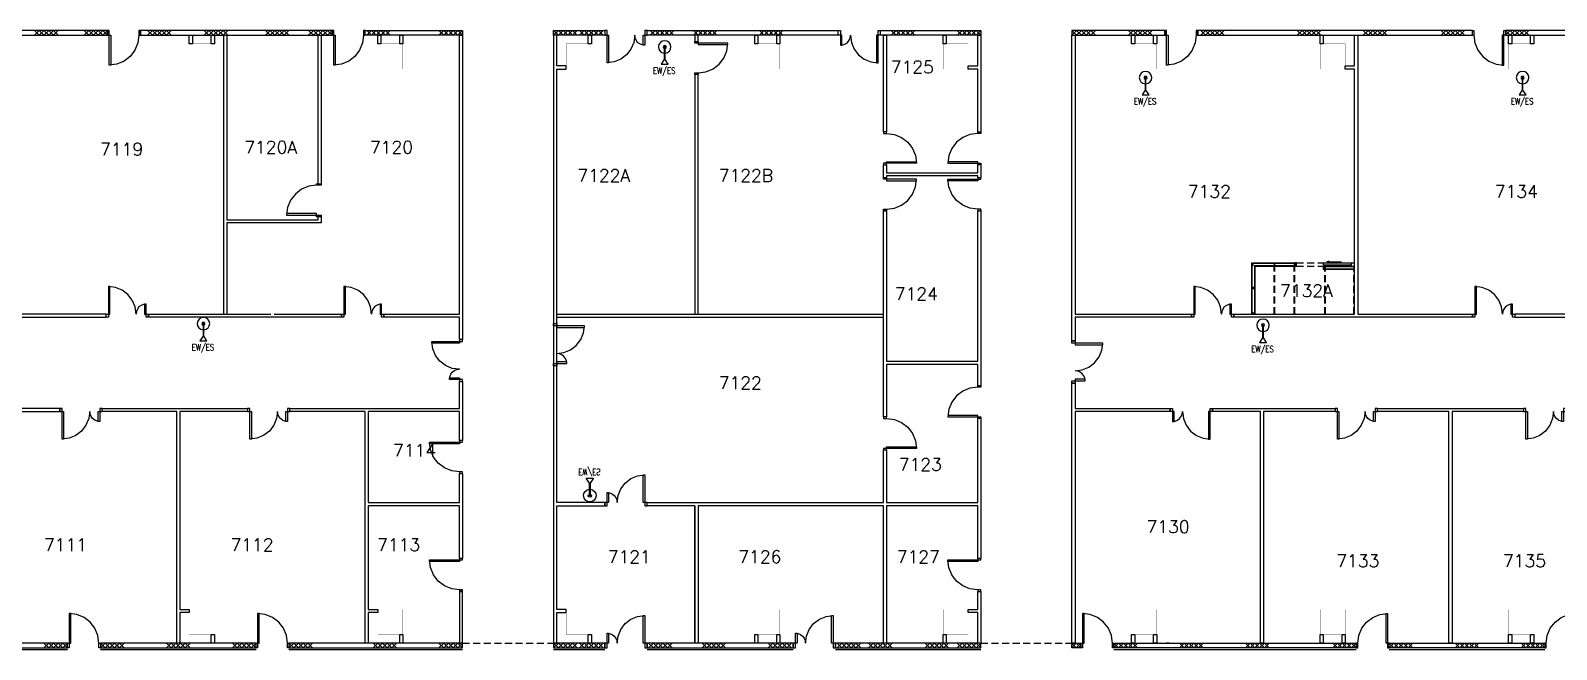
# Model space of a CAD drawing. Header units: millimetres. Extents: x -68474 to 336725, y -113450 to 40976.
# Drawn here: x 102547 to 151125, y -39875 to -20175 of the extents above; entities that cross this region are included whole.
import ezdxf

# ---------------------------------------------------------------- set-up
doc = ezdxf.new("R2010")
doc.units = ezdxf.units.MM
doc.header["$LTSCALE"] = 900
doc.linetypes.add('s5152a$0$HIDDEN', pattern=[0.375, 0.25, -0.125])
for name, color, linetype in [('s5152a$0$17', 14, 'Continuous'), ('s5152a$0$20', 7, 'Continuous'), ('s5152a$0$22', 7, 'Continuous'), ('s5152a$0$23', 7, 'Continuous'), ('s5152a$0$30', 7, 'Continuous'), ('s5152a$0$41', 7, 'Continuous'), ('s5152a$0$56', 7, 'Continuous'), ('s5152a$0$6', 7, 'Continuous'), ('s5152a$0$F-H- GLAZING WALL', 3, 'Continuous'), ('s5152a$0$NEW-DR', 2, 'Continuous'), ('s5152a$0$NEW-WL', 3, 'Continuous'), ('s5152a$0$OVER-HID', 1, 's5152a$0$HIDDEN'), ('s5152a$0$ROOM-NO', 4, 'Continuous'), ('s5152a$0$ST-SEC', 4, 'Continuous')]:
    doc.layers.add(name, color=color, linetype=linetype)
doc.styles.add('s5152a$0$STANDARD', font='SIMPLEX')

# ---------------------------------------------------------------- blocks, each defined once
blk = doc.blocks.new('s5152a$0$CHAT15')
at = {"layer": 's5152a$0$22', "color": 14, "linetype": 'Continuous'}
for points in [[(0, 0), (0.15, 0.15), (0.3, 0), (0.45, 0.15), (0.6, 0), (0.75, 0.15)], [(0, 0.15), (0.15, 0), (0.3, 0.15), (0.45, 0), (0.6, 0.15), (0.75, 0)]]:
    blk.add_lwpolyline(points, dxfattribs=at)
blk = doc.blocks.new('s5152a$0$EW$ES')
at = {"layer": 's5152a$0$56', "color": 10, "linetype": 'Continuous'}
blk.add_lwpolyline([(-0.0125, 0), (-0.0125, -0.4), (0.0125, -0.4), (0.0125, 0)], dxfattribs=at)
blk.add_lwpolyline([(-0.0125, -0.4), (-0.1125, -0.55), (0.1125, -0.55), (0.0125, -0.4)], close=True, dxfattribs=at)
for radius, start, end in [(0.2, 273.58332, 266.41668), (0.05, 284.47751, 255.52249), (0.0125, 0, 180)]:
    blk.add_arc((0, 0), radius, start, end, dxfattribs=at)
at = {"layer": 's5152a$0$56', "color": 10, "linetype": 'Continuous', "style": 's5152a$0$STANDARD', "width": 0.8}
blk.add_text('EW/ES', height=0.2, dxfattribs=at).set_placement((-0.371, -0.854))
blk = doc.blocks.new('s5152a$0$D28')
at = {"layer": 's5152a$0$30', "color": 14, "linetype": 'Continuous'}
blk.add_lwpolyline([(1, 0.15), (1.05, 0.15), (1.05, 0), (1, 0), (1, 0.15), (0.9676, 0.3959), (0.8727, 0.625), (0.7217, 0.8217), (0.525, 0.9727), (0.2959, 1.0676), (0.05, 1.1), (0.05, 0), (0, 0), (0, 0.15), (0.1, 0.15), (0.1, 1.1), (0.05, 1.1)], dxfattribs=at)
blk = doc.blocks.new('s5152a$0$D27')
at = {"layer": 's5152a$0$41', "color": 14, "linetype": 'Continuous'}
blk.add_lwpolyline([(1, 0.1), (1.05, 0.1), (1.05, 0), (1, 0), (1, 0.1), (0.9676, 0.3459), (0.8727, 0.575), (0.7217, 0.7717), (0.525, 0.9227), (0.2959, 1.0176), (0.05, 1.05), (0.05, 0), (0, 0), (0, 0.1), (0.1, 0.1), (0.1, 1.05), (0.05, 1.05)], dxfattribs=at)
blk = doc.blocks.new('s5152a$0$D37')
at = {"layer": 's5152a$0$41', "color": 14, "linetype": 'Continuous'}
blk.add_lwpolyline([(1.273, 0.42), (1.223, 0.42), (1.223, 0.1), (1.346, 0.1), (1.346, 0), (1.273, 0), (1.273, 0.42), (1.1903, 0.409), (1.1131, 0.3771), (1.0468, 0.3263), (0.9959, 0.26), (0.9639, 0.1828), (0.953, 0.1), (0.923, 0.3278), (0.8351, 0.54), (0.6953, 0.7223), (0.513, 0.8621), (0.3008, 0.95), (0.073, 0.98), (0.073, 0), (0, 0), (0, 0.1), (0.123, 0.1), (0.123, 0.98), (0.073, 0.98)], dxfattribs=at)
blk = doc.blocks.new('s5152a$0$D36')
at = {"layer": 's5152a$0$30', "color": 14, "linetype": 'Continuous'}
blk.add_lwpolyline([(1.273, 0.47), (1.223, 0.47), (1.223, 0.15), (1.346, 0.15), (1.346, 0), (1.273, 0), (1.273, 0.47), (1.1903, 0.459), (1.1131, 0.4271), (1.0468, 0.3763), (0.9959, 0.31), (0.9639, 0.2328), (0.953, 0.15), (0.923, 0.3778), (0.8351, 0.59), (0.6953, 0.7723), (0.513, 0.9121), (0.3008, 1), (0.073, 1.03), (0.073, 0), (0, 0), (0, 0.15), (0.123, 0.15), (0.123, 1.03), (0.073, 1.03)], dxfattribs=at)
blk = doc.blocks.new('s5152a$0$T-7127')
at = {"layer": 's5152a$0$17', "color": 14, "linetype": 'Continuous'}
blk.add_lwpolyline([(132800.1, -25883.99795), (132800.1, -31500.00405)], dxfattribs=at)
at = {"zscale": 1000}
for p, xscale, yscale, rotation in [((132800.1, -24450), 999.9979999999999, 999.9979999999999, 90.00000000000001), ((132800.1, -24859), -999.9979999999999, 999.9979999999999, 90), ((132800.1, -32525.002), 999.9979999999999, 999.9979999999999, 90.00000000000001), ((132800, -36975), 999.9979999999999, -999.9979999999999, 270)]:
    blk.add_blockref('s5152a$0$D27', p, dxfattribs=dict(at, xscale=xscale, yscale=yscale, rotation=rotation))

msp = doc.modelspace()

# ---------------------------------------------------------------- linework, layer by layer
at = {"layer": 's5152a$0$17', "color": 14, "linetype": 'Continuous'}
for p, q in [((108700, -29200), (108700, -20325)), ((108800.1, -20325), (108800.1, -26200)), ((110200, -20325), (110300.1, -20325)), ((111700, -25050.002), (111700, -20325)), ((111800.1, -20325), (111800.1, -25050.002)), ((119300.1, -20325), (119200, -20325)), ((119200, -20325), (119200, -39675.1)), ((119300.1, -21300), (119300.1, -20325)), ((123700, -20325), (123700, -20525)), ((123800, -20525), (123800, -20325)), ((119600, -21300), (119300.1, -21300)), ((119600, -21400), (119600, -21300)), ((119300, -35200), (119300, -21400)), ((119300, -21400), (119600, -21400)), ((123700, -21574.9979), (123700, -29200)), ((123800, -29200), (123800, -21574.9979)), ((108800.1, -26200), (111700, -26200)), ((111700, -26200), (111700, -26099.9999)), ((111800.1, -26099.9999), (111800.1, -26300)), ((108800.1, -26300), (108800.1, -29200)), ((111800.1, -26300), (108800.1, -26300)), ((106298, -29300), (106298, -29200)), ((106298, -29200), (110200, -29200)), ((112450, -29300), (106298, -29300)), ((110300.1, -29200), (112450, -29200)), ((112450, -29200), (112450, -29300)), ((139504, -29200), (139504, -29300)), ((140850, -29300), (140850, -29200)), ((140850, -29200), (144700, -29200)), ((135700, -31398), (135800, -31398)), ((135700, -35300), (135700, -31398)), ((135800, -31398), (135800, -32200)), ((135800, -32200), (138827, -32200)), ((138827, -32300), (135800, -32300)), ((135800, -32300), (135800, -35200)), ((138827, -32200), (138827, -32300)), ((140173, -32200), (144077, -32200)), ((140173, -32300), (140173, -32200)), ((141700, -32300), (140173, -32300)), ((141700, -36700), (141700, -32300)), ((144077, -32300), (141800, -32300)), ((141800, -32300), (141800, -39675)), ((144077, -32200), (144077, -32300)), ((120827, -35200), (119300, -35200)), ((119300.1, -38600), (119300.1, -35300)), ((119300.1, -35300), (120827, -35300)), ((120827, -35300), (120827, -35200)), ((123700, -35300), (123700, -39675.1)), ((135700, -39675), (135700, -35300)), ((135800, -35200), (135800, -39675)), ((141700, -39675), (141700, -36700)), ((119600, -38600), (119300.1, -38600)), ((119300.1, -39675.1), (119300.1, -38700)), ((119300.1, -38700), (119600, -38700)), ((119600, -38700), (119600, -38600)), ((119200, -39675.1), (119300.1, -39675.1)), ((135800, -39675), (135700, -39675)), ((138800, -39675), (138700, -39675)), ((141800, -39675), (141700, -39675))]:
    msp.add_line(p, q, dxfattribs=at)
for points in [[(107700, -20600), (107600, -20600), (107600, -20325), (107700, -20325)], [(108400, -20600), (108300, -20600), (108300, -20325), (108400, -20325)], [(113700, -20600), (113600, -20600), (113600, -20325), (113700, -20325)], [(113796, -29200), (116198.3, -29200), (116200.1, -20325), (116300.1, -20325), (116300, -30004.1), (116200, -30004.1), (116200, -29300), (113796, -29300)], [(114400, -20600), (114300, -20600), (114300, -20325), (114400, -20325)], [(120400, -20600), (120300, -20600), (120300, -20325), (120400, -20325)], [(125700, -20600), (125600, -20600), (125600, -20325), (125700, -20325)], [(126400, -20600), (126300, -20600), (126300, -20325), (126400, -20325)], [(129700, -20325), (129800, -20325), (129800, -23400), (129700, -23400)], [(131700, -20600), (131600, -20600), (131600, -20325), (131700, -20325)], [(135700, -20325), (135800, -20325), (135800, -29200), (139504, -29200), (139504, -29300), (135800, -29300), (135800, -30052), (135700, -30052), (135700, -29200)], [(137700, -20600), (137600, -20600), (137600, -20325), (137700, -20325)], [(138400, -20600), (138300, -20600), (138300, -20325), (138400, -20325)], [(144800, -20325), (144800, -29200), (148454, -29200), (148454, -29300), (140850, -29300), (140850, -29200), (144700, -29200), (144700, -21400), (144400, -21400), (144400, -21300), (144700, -21300), (144700, -20325)], [(143700, -20600), (143600, -20600), (143600, -20325), (143700, -20325)], [(149700, -20600), (149600, -20600), (149600, -20325), (149700, -20325)], [(149800, -29300), (157454, -29300), (157454, -29200), (153800, -29200), (153800, -20325), (153700, -20325), (153700, -29200), (149800, -29200)], [(150400, -20600), (150300, -20600), (150300, -20325), (150400, -20325)], [(110800, -32200), (116200, -32200), (116200, -31350.1), (116300, -31350.1), (116300.1, -33225), (116200.1, -33225), (116200, -32300), (113300, -32300), (113300, -35200), (116200, -35200), (116200.1, -34275), (116300.1, -34275), (116300.1, -36975), (116200.1, -36975), (116200, -35300), (113300, -35300), (113300, -38599.9), (113600, -38600), (113600, -38700), (113300, -38700), (113300, -39675.1), (113200, -39675.1), (113200.1, -32300), (110800, -32300)], [(101325, -32300), (103477, -32300), (103477, -32200), (101325, -32200)], [(107300, -39675.1), (107200, -39675.1), (107200, -32300), (104823, -32300), (104823, -32200), (109454, -32200), (109454, -32300), (107300, -32300), (107300, -38600), (107600, -38600), (107600, -38700), (107300, -38700)], [(145423, -32200), (150077, -32200), (150077, -32300), (147800, -32300), (147800, -39675), (147700, -39675), (147700, -32300), (145423, -32300)], [(116200, -39675.1), (116300.1, -39675.1), (116300.1, -38025), (116200, -38025)], [(132400, -38600), (132700, -38600), (132700, -38025), (132800, -38025), (132800.1, -39675.1), (132700.1, -39675.1), (132700, -38700), (132400, -38700)], [(108300, -39400), (108400, -39400), (108400, -39675), (108300, -39675)], [(114300, -39400), (114400, -39400), (114400, -39675), (114300, -39675)], [(120300, -39400), (120400, -39400), (120400, -39675), (120300, -39675)], [(125600, -39400), (125700, -39400), (125700, -39675), (125600, -39675)], [(126300, -39400), (126400, -39400), (126400, -39675), (126300, -39675)], [(131600, -39400), (131700, -39400), (131700, -39675), (131600, -39675)], [(137600, -39400), (137700, -39400), (137700, -39675), (137600, -39675)], [(138300, -39400), (138400, -39400), (138400, -39675), (138300, -39675)], [(143600, -39400), (143700, -39400), (143700, -39675), (143600, -39675)], [(144300, -39400), (144400, -39400), (144400, -39675), (144300, -39675)], [(149600, -39400), (149700, -39400), (149700, -39675), (149600, -39675)], [(150300, -39400), (150400, -39400), (150400, -39675), (150300, -39675)]]:
    msp.add_lwpolyline(points, close=True, dxfattribs=at)
for points in [[(132700, -23400.0021), (132700, -21399.9), (132400, -21399.9), (132400, -21300), (132700, -21300), (132700, -20325), (132800.1, -20325), (132800.1, -23400.0021)], [(132700, -24859), (132700, -24800), (129800, -24800), (129800, -24859), (129700, -24859), (129700, -24450), (129800, -24450), (129800, -24700), (132700, -24700), (132700, -24450)], [(132800.1, -24450), (132800.1, -24859)], [(132700, -31475.0041), (132700, -30800), (129800, -30800), (129800, -32475), (129700, -32475), (129700, -25909), (129800, -25909), (129800, -30700), (132700, -30700), (132700, -25908.9979)], [(132800.1, -25908.9979), (132800.1, -31475.0041)], [(101325, -29300), (104952, -29300), (104952, -29200), (101325, -29200)], [(132800.1, -32525.002), (132800.1, -36975), (132700, -36975), (132700, -35300), (129800, -35300), (129800, -39675), (129700, -39675), (129700, -35300), (123800, -35300), (123800, -39675), (123700, -39675), (123700, -35300), (122173, -35300), (122173, -35200), (129700, -35200), (129700, -33525), (129800, -33525), (129800, -35200), (132700, -35200), (132700, -32525.002)]]:
    msp.add_lwpolyline(points, dxfattribs=at)
at = {"layer": 's5152a$0$20', "color": 14, "linetype": 'Continuous'}
for points in [[(105000, -20175), (101249.9, -20175), (101249.9, -20325), (105000, -20325)], [(112150, -20175), (106050, -20175), (106050, -20325), (112150, -20325)], [(113200, -20175), (116300, -20175), (116300, -20325), (113200, -20325)], [(119200, -20175), (120827, -20175), (120827, -20325), (119200, -20325)], [(138659, -20175), (135700, -20175), (135700, -20325), (138659, -20325)], [(148448, -20175), (139709, -20175), (139709, -20325), (148448, -20325)], [(156659, -20175), (149498, -20175), (149498, -20325), (156659, -20325)], [(109725, -39675), (104775, -39675), (104775, -39825), (109725, -39825)], [(110775, -39825), (116300.1, -39825), (116300.1, -39675.1), (110775, -39675.1)], [(119200, -39825.1), (120827, -39825.1), (120827, -39675.1), (119200, -39675.1)], [(122173, -39825), (126827, -39825), (126827, -39675.1), (122173, -39675.1)], [(128173, -39825), (132800.1, -39825), (132800.1, -39675.1), (128173, -39675.1)], [(135700, -39675), (135987, -39675), (135987, -39824.9), (135700, -39824.9)], [(137037, -39675.1), (144750, -39675.1), (144750, -39825), (137037, -39825)], [(145800, -39675), (150750, -39675), (150750, -39825), (145800, -39825)]]:
    msp.add_lwpolyline(points, close=True, dxfattribs=at)
for points in [[(128254.00269, -20325), (122173, -20325), (122173, -20175), (128254.00269, -20175)], [(129600, -20175), (132800.1, -20175), (132800.1, -20325), (129600, -20325)], [(98136.49738, -39825), (103725, -39825), (103725, -39675), (98172.99731, -39675)]]:
    msp.add_lwpolyline(points, dxfattribs=at)
at = {"layer": 's5152a$0$22', "color": 14, "linetype": 'Continuous'}
for points in [[(135987, -39675), (135837, -39825), (135700, -39688)], [(135987, -39825), (135837, -39675), (135700, -39812)]]:
    msp.add_lwpolyline(points, dxfattribs=at)
at = {"layer": 's5152a$0$23', "color": 2, "linetype": 's5152a$0$HIDDEN'}
for p, q in [((116300.1, -39675.1), (119200, -39675.1)), ((132800.1, -39675.1), (135700, -39675.1))]:
    msp.add_line(p, q, dxfattribs=at)
at = {"layer": 's5152a$0$23', "color": 8, "linetype": 'Continuous'}
for p, q in [((98136.49738, -39875), (103725, -39875)), ((104775, -39875), (109725, -39875)), ((110775, -39875), (116300.1, -39875)), ((119200, -39875.1), (120827, -39875.1)), ((122173, -39875), (126827, -39875)), ((128173, -39875), (132800.1, -39875)), ((137037, -39875), (144750, -39875)), ((145800, -39875), (150750, -39875))]:
    msp.add_line(p, q, dxfattribs=at)
at = {"layer": 's5152a$0$6', "color": 3, "linetype": 'Continuous', "const_width": 5}
for points in [[(108400, -21400), (107600, -21400), (107600, -20600), (108400, -20600)], [(114400, -21400), (113600, -21400), (113600, -20600), (114400, -20600)], [(120400, -21400), (119600, -21400), (119600, -20600), (120400, -20600)], [(126400, -21400), (125600, -21400), (125600, -20600), (126400, -20600)], [(132400, -21400), (131600, -21400), (131600, -20600), (132400, -20600)], [(138400, -21400), (137600, -21400), (137600, -20600), (138400, -20600)], [(144400, -21400), (143600, -21400), (143600, -20600), (144400, -20600)], [(150400, -21400), (149600, -21400), (149600, -20600), (150400, -20600)], [(108400, -39400), (107600, -39400), (107600, -38600), (108400, -38600)], [(114400, -39400), (113600, -39400), (113600, -38600), (114400, -38600)], [(120400, -39400), (119600, -39400), (119600, -38600), (120400, -38600)], [(126400, -39400), (125600, -39400), (125600, -38600), (126400, -38600)], [(132400, -39400), (131600, -39400), (131600, -38600), (132400, -38600)], [(138400, -39400), (137600, -39400), (137600, -38600), (138400, -38600)], [(144400, -39400), (143600, -39400), (143600, -38600), (144400, -38600)], [(150400, -39400), (149600, -39400), (149600, -38600), (150400, -38600)]]:
    msp.add_lwpolyline(points, close=True, dxfattribs=at)
at = {"layer": 's5152a$0$F-H- GLAZING WALL', "color": 3}
for p, q in [((119300, -29200), (129700, -29200)), ((119300, -29300), (129700, -29300))]:
    msp.add_line(p, q, dxfattribs=at)
at = {"layer": 's5152a$0$NEW-DR', "color": 7}
msp.add_line((143819.11662, -27535.61334), (143890.10808, -27509.77456), dxfattribs=at)
at = {"layer": 's5152a$0$NEW-DR', "color": 1}
msp.add_line((143819.11662, -27535.61334), (144282.25156, -27535.61334), dxfattribs=at)
at = {"layer": 's5152a$0$NEW-DR'}
for points in [[(142800, -27670), (142850, -27670), (142850, -27570), (142800, -27570)], [(143694.51419, -27632.65082), (144594.51419, -27632.65082), (144594.51419, -27582.65082), (143694.51419, -27582.65082)], [(143700, -27770), (143750, -27770), (143750, -27670), (143700, -27670)]]:
    msp.add_lwpolyline(points, close=True, dxfattribs=at)
at = {"layer": 's5152a$0$NEW-WL'}
for p, q in [((141430, -29200), (141430, -27570)), ((141430, -27570), (142800, -27570)), ((141442, -27582), (142800, -27582)), ((141442, -29200), (141442, -27582)), ((141518, -27658), (142800, -27658)), ((141518, -29200), (141518, -27658)), ((141530, -29200), (141530, -27670)), ((141530, -27670), (142800, -27670)), ((142800, -27570), (142800, -27670)), ((143750, -27670), (144700, -27670)), ((143750, -27670), (143750, -27770)), ((143750, -27682), (144700, -27682)), ((143750, -27758), (144700, -27758)), ((143750, -27770), (144700, -27770))]:
    msp.add_line(p, q, dxfattribs=at)
at = {"layer": 's5152a$0$OVER-HID'}
for p, q in [((142133.15954, -29200), (142133.15954, -27655)), ((142158.15954, -29200), (142158.15954, -27655)), ((142775, -29200), (142775, -27655)), ((142800, -29200), (142800, -27655)), ((142850, -27570), (144700, -27570)), ((142850, -27670), (143700, -27670)), ((143750, -29200), (143750, -27755)), ((143775, -29200), (143775, -27755)), ((144675, -29200), (144675, -27755)), ((144700, -29130), (144700, -27755))]:
    msp.add_line(p, q, dxfattribs=at)
at = {"layer": 's5152a$0$ST-SEC'}
for points in [[(141445, -27655), (141470, -27655), (141470, -27585), (141445, -27585)], [(142133.15954, -27655), (142158.15954, -27655), (142158.15954, -27585), (142133.15954, -27585)], [(142775, -27655), (142800, -27655), (142800, -27585), (142775, -27585)], [(143750, -27755), (143775, -27755), (143775, -27685), (143750, -27685)], [(144675, -27755), (144700, -27755), (144700, -27685), (144675, -27685)], [(141445, -28382.0246), (141515, -28382.0246), (141515, -28357.0246), (141445, -28357.0246)], [(141445, -29200), (141515, -29200), (141515, -29175), (141445, -29175)]]:
    msp.add_lwpolyline(points, close=True, dxfattribs=at)

# ---------------------------------------------------------------- block references
at = {"zscale": 1000}
for name, p, xscale, yscale, rotation in [('s5152a$0$CHAT15', (103425, -20175), 999.9979999999999, 999.9979999999999, 180), ('s5152a$0$CHAT15', (105000, -20175), 999.9979999999999, 999.9979999999999, 180), ('s5152a$0$CHAT15', (112150, -20175), 999.9979999999999, 999.9979999999999, 180), ('s5152a$0$CHAT15', (116300, -20175), 999.9979999999999, 999.9979999999999, 180), ('s5152a$0$CHAT15', (120775, -20175), 999.9979999999999, 999.9979999999999, 180), ('s5152a$0$D36', (120827, -20175.0003), -999.9979999999999, 999.9979999999999, 180), ('s5152a$0$CHAT15', (124400.1, -20175), 999.9979999999999, 999.9979999999999, 180), ('s5152a$0$CHAT15', (126500.1, -20175), 999.9979999999999, 999.9979999999999, 180), ('s5152a$0$D36', (129600, -20175.0003), 999.9979999999923, 999.9979999999923, 180), ('s5152a$0$CHAT15', (130700.1, -20175), 999.9979999999999, 999.9979999999999, 180), ('s5152a$0$CHAT15', (132800.1, -20175), 999.9979999999999, 999.9979999999999, 180), ('s5152a$0$CHAT15', (148200, -20175), 999.9979999999999, 999.9979999999999, 180), ('s5152a$0$D28', (149498, -20175), 999.9979999999999, 999.9979999999999, 180), ('s5152a$0$D27', (123700, -20525), 999.998, 999.998, 270), ('s5152a$0$D27', (129700, -24450), -999.9979999999999, 999.9979999999999, 270), ('s5152a$0$D28', (111800, -26099.9999), -999.9979999999923, -999.9979999999923, 270), ('s5152a$0$D27', (129700, -24859), 999.9979999999999, 999.9979999999999, 270), ('s5152a$0$D37', (119200, -29500), 999.998, 999.998, 270), ('s5152a$0$D37', (116300, -30004.1), 999.9979999999999, -999.9979999999999, 270), ('s5152a$0$D37', (135700, -30052), 999.9979999999999, 999.9979999999999, 270), ('s5152a$0$D27', (129700, -33525), 999.9979999999999, -999.9979999999999, 90), ('s5152a$0$D37', (140173, -32200), 999.9979999999999, 999.9979999999999, 180), ('s5152a$0$D27', (116300.1, -33225), 999.9979999999999, -999.9979999999999, 270), ('s5152a$0$D27', (116299.9, -36975), 999.9979999999999, -999.9979999999999, 270), ('s5152a$0$D27', (132800, -36975), 999.9979999999999, -999.9979999999999, 270), ('s5152a$0$D36', (122173, -39824.9), 999.9979999999999, -999.9979999999999, 180), ('s5152a$0$D36', (128173, -39824.9), 999.9979999999999, -999.9979999999999, 180), ('s5152a$0$D28', (145800, -39825), 999.9979999999999, -999.9979999999999, 180), ('s5152a$0$D28', (151800, -39825), 999.9979999999999, -999.9979999999999, 180), ('s5152a$0$CHAT15', (103725, -39675), 999.9979999999999, 999.9979999999999, 180), ('s5152a$0$CHAT15', (107625, -39675), 999.9979999999999, 999.9979999999999, 180), ('s5152a$0$CHAT15', (109725, -39675), 999.9979999999999, 999.9979999999999, 180), ('s5152a$0$CHAT15', (114200.1, -39675.1), 999.9979999999999, 999.9979999999999, 180), ('s5152a$0$CHAT15', (116300.1, -39675.1), 999.9979999999999, 999.9979999999999, 180), ('s5152a$0$CHAT15', (120775, -39675), 999.9979999999999, 999.9979999999999, 180), ('s5152a$0$CHAT15', (124675, -39675), 999.9979999999999, 999.9979999999999, 180), ('s5152a$0$CHAT15', (126775, -39675), 999.9979999999999, 999.9979999999999, 180), ('s5152a$0$CHAT15', (129975, -39675), 999.9979999999999, 999.9979999999999, 180), ('s5152a$0$CHAT15', (132800.1, -39675.1), 999.9979999999999, 999.9979999999999, 180), ('s5152a$0$CHAT15', (144750, -39675), 999.9979999999999, 999.9979999999999, 180), ('s5152a$0$CHAT15', (150750, -39675), 999.9979999999999, 999.9979999999999, 180)]:
    msp.add_blockref(name, p, dxfattribs=dict(at, xscale=xscale, yscale=yscale, rotation=rotation))
for name, p, xscale, yscale in [('s5152a$0$D28', (105000, -20175), 999.9979999999999, -999.9979999999999), ('s5152a$0$CHAT15', (106275, -20325), 999.9979999999999, 999.9979999999999), ('s5152a$0$CHAT15', (108075, -20325), 999.9979999999999, 999.9979999999999), ('s5152a$0$CHAT15', (110025, -20325), 999.9979999999999, 999.9979999999999), ('s5152a$0$D28', (112150, -20175), 999.9979999999999, -999.9979999999999), ('s5152a$0$CHAT15', (113250, -20325), 999.9979999999999, 999.9979999999999), ('s5152a$0$CHAT15', (119200, -20325), 999.9979999999999, 999.9979999999999), ('s5152a$0$CHAT15', (122277, -20325), 999.9979999999999, 999.9979999999999), ('s5152a$0$CHAT15', (135700, -20325), 999.9979999999999, 999.9979999999999), ('s5152a$0$CHAT15', (137500, -20325), 999.9979999999999, 999.9979999999999), ('s5152a$0$D28', (138659, -20175), 999.9979999999999, -999.9979999999999), ('s5152a$0$CHAT15', (139800, -20325), 999.9979999999999, 999.9979999999999), ('s5152a$0$CHAT15', (142875, -20325), 999.9979999999999, 999.9979999999999), ('s5152a$0$CHAT15', (144975, -20325), 999.9979999999999, 999.9979999999999), ('s5152a$0$CHAT15', (149498, -20325), 999.9979999999999, 999.9979999999999), ('s5152a$0$EW$ES', (122736.1, -20698.8), 999.9979999999999, 999.9979999999999), ('s5152a$0$EW$ES', (138044, -21674.2), 999.9979999999999, 999.9979999999999), ('s5152a$0$EW$ES', (150046.6, -21674.2), 999.9979999999999, 999.9979999999999), ('s5152a$0$D37', (104952, -29300), 999.9979999999999, 999.9979999999999), ('s5152a$0$D37', (112450, -29300), 999.9979999999999, 999.9979999999999), ('s5152a$0$D37', (139504, -29300), 999.9979999999999, 999.9979999999999), ('s5152a$0$D37', (148454, -29300), 999.9979999999999, 999.9979999999999), ('s5152a$0$EW$ES', (108051.2, -29504.3), 999.9979999999999, 999.9979999999999), ('s5152a$0$EW$ES', (141783, -29558.5), 999.9979999999999, 999.9979999999999), ('s5152a$0$D37', (103477, -32200), 999.9979999999999, -999.9979999999999), ('s5152a$0$D37', (109454, -32200), 999.9979999999999, -999.9979999999999), ('s5152a$0$D37', (144077, -32200), 999.9979999999999, -999.9979999999999), ('s5152a$0$D37', (150077, -32200), 999.9979999999999, -999.9979999999999), ('s5152a$0$EW$ES', (120351.7, -34977.2), 999.9979999999999, -999.9979999999999), ('s5152a$0$D37', (122173, -35300), -999.9979999999999, 999.9979999999999), ('s5152a$0$D28', (103725, -39825), 999.9979999999999, 999.9979999999999), ('s5152a$0$D28', (109725, -39825), 999.9979999999999, 999.9979999999999), ('s5152a$0$D28', (135987, -39824.9), 999.9979999999999, 999.9979999999999), ('s5152a$0$CHAT15', (104775, -39825), 999.9979999999999, 999.9979999999999), ('s5152a$0$CHAT15', (110775, -39825), 999.9979999999999, 999.9979999999999), ('s5152a$0$CHAT15', (119200, -39825.1), 999.9979999999999, 999.9979999999999), ('s5152a$0$CHAT15', (122225, -39825), 999.9979999999999, 999.9979999999999), ('s5152a$0$CHAT15', (128225, -39825), 999.9979999999999, 999.9979999999999), ('s5152a$0$CHAT15', (131025, -39825), 999.9979999999999, 999.9979999999999), ('s5152a$0$CHAT15', (137037, -39825.1), 999.9979999999999, 999.9979999999999), ('s5152a$0$CHAT15', (139125, -39825), 999.9979999999999, 999.9979999999999), ('s5152a$0$CHAT15', (141225, -39825), 999.9979999999999, 999.9979999999999), ('s5152a$0$CHAT15', (145800, -39825), 999.9979999999999, 999.9979999999999), ('s5152a$0$CHAT15', (147900, -39825), 999.9979999999999, 999.9979999999999)]:
    msp.add_blockref(name, p, dxfattribs=dict(at, xscale=xscale, yscale=yscale))
at = {"layer": 's5152a$0$30', "color": 11}
msp.add_blockref('s5152a$0$T-7127', (0, 0), dxfattribs=at)

# ---------------------------------------------------------------- texts
at = {"layer": 's5152a$0$ROOM-NO', "style": 's5152a$0$STANDARD'}
for s, p in [('7125', (129932.26742, -21536.19733)), ('7119', (104762.10334, -24154.02385)), ('7120A', (109351.59699, -24091.6239)), ('7120', (113351.59699, -24091.6239)), ('7122A', (119955.17165, -24988.86877)), ('7122B', (124455.17165, -24988.86877)), ('7132', (139389.02833, -25497.10851)), ('7134', (149161.69839, -25497.10851)), ('7124', (130059.45162, -28753.79167)), ('7132A', (142324.50843, -28656.29771)), ('7122', (124455.17165, -31589.27577)), ('7114', (114087.57734, -33736.87348)), ('7123', (130186.63582, -34185.55884)), ('7130', (138073.87153, -36167.49683)), ('7111', (102973.31907, -36740.9854)), ('7112', (108914.05217, -36740.9854)), ('7113', (113578.84052, -36740.9854)), ('7121', (120922.70258, -37125.8281)), ('7126', (125078.75412, -37124.29939)), ('7127', (130125.09508, -37124.29939)), ('7133', (144115.35743, -37252.07072)), ('7135', (149420.16951, -37252.07072))]:
    msp.add_text(s, height=400, dxfattribs=at).set_placement(p)

doc.saveas('drawing.dxf')
